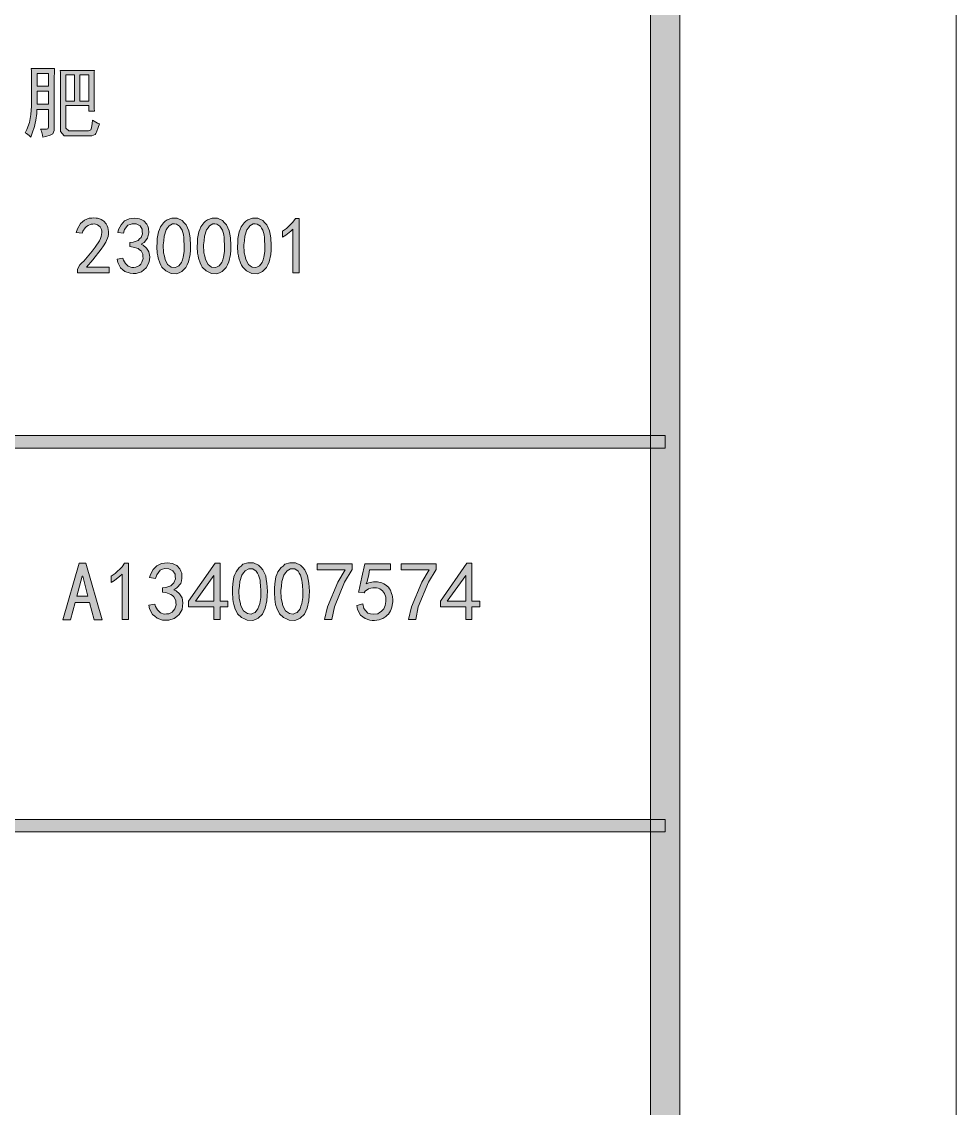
# Model space of a CAD drawing. Header units: millimetres. Extents: x 0 to 829, y 0 to 570.
# Drawn here: x 776.32 to 807.13, y 463.81 to 499.64 of the extents above; entities that cross this region are included whole.
import ezdxf

# ---------------------------------------------------------------- set-up
doc = ezdxf.new("R2010")
doc.units = ezdxf.units.MM

msp = doc.modelspace()

# ---------------------------------------------------------------- hatches: boundary and pattern name
h = msp.add_hatch(color=0)
h.dxf.hatch_style = 2
h.paths.add_polyline_path([(798.015083, 9.119306), (797.055528, 10.078861), (797.055528, 560.002972), (798.015083, 560.962528)])
h = msp.add_hatch(color=0)
h.paths.add_polyline_path([(776.943667, 496.100806), (777.010694, 496.097278), (777.113, 496.097278), (777.14475, 496.100806), (777.180028, 496.107861), (777.211778, 496.167833), (777.211778, 496.224278), (777.211778, 496.746389), (776.82725, 496.746389), (776.816667, 496.619389), (776.788444, 496.393611), (776.767278, 496.294833), (776.746111, 496.192528), (776.672028, 495.96675), (776.619111, 495.83975), (776.57325, 495.892667), (776.481528, 495.959694), (776.432139, 495.977333), (776.495639, 496.086694), (776.580306, 496.323056), (776.601472, 496.453583), (776.619111, 496.584111), (776.643806, 496.859278), (776.647333, 497.003917), (776.650861, 497.152083), (776.650861, 497.455472), (776.650861, 497.61775), (776.650861, 497.780028), (776.647333, 498.019917), (776.640278, 498.097528), (777.409333, 498.097528), (777.405806, 497.991694), (777.39875, 497.790611), (777.39875, 497.691833), (777.39875, 496.153722), (777.39875, 496.058472), (777.352889, 495.945583), (777.307028, 495.924417), (777.261167, 495.90325), (777.120056, 495.860917), (777.024806, 495.83975), (777.014222, 495.90325), (776.975417, 496.033778)])
h.paths.add_polyline_path([(777.211778, 496.922778), (777.211778, 497.349639), (776.837833, 497.349639), (776.837833, 496.922778)])
h.paths.add_polyline_path([(777.211778, 497.515444), (777.211778, 497.931722), (776.837833, 497.931722), (776.837833, 497.515444)])
h = msp.add_hatch(color=0)
h.paths.add_polyline_path([(778.721667, 498.034028), (778.714611, 497.988167), (778.711083, 497.670667), (778.711083, 497.399028), (778.711083, 497.130917), (778.714611, 496.778139), (778.721667, 496.693472), (778.534694, 496.693472), (778.534694, 496.880444), (777.783278, 496.880444), (777.783278, 496.224278), (777.783278, 496.136083), (777.882056, 496.047889), (777.980833, 496.047889), (778.471194, 496.047889), (778.527639, 496.047889), (778.598194, 496.079639), (778.612306, 496.111389), (778.622889, 496.143139), (778.647583, 496.28425), (778.658167, 496.393611), (778.711083, 496.361861), (778.823972, 496.301889), (778.887472, 496.277194), (778.848667, 496.15725), (778.792222, 495.9985), (778.771056, 495.959694), (778.749889, 495.920889), (778.640528, 495.882083), (778.552333, 495.882083), (777.846778, 495.882083), (777.726833, 495.882083), (777.606889, 496.023194), (777.606889, 496.164306), (777.606889, 497.734167), (777.606889, 497.822361), (777.603361, 497.970528), (777.596306, 498.034028)])
h.paths.add_polyline_path([(778.534694, 497.025083), (778.534694, 497.889389), (778.241889, 497.889389), (778.241889, 497.025083)])
h.paths.add_polyline_path([(778.0655, 497.025083), (778.0655, 497.889389), (777.783278, 497.889389), (777.783278, 497.025083)])
h = msp.add_hatch(color=0)
h.dxf.hatch_style = 2
h.paths.add_polyline_path([(778.157222, 491.408861), (778.16075, 491.486472), (778.234833, 491.627583), (778.301861, 491.691083), (778.368889, 491.751056), (778.54175, 491.948611), (778.644056, 492.079139), (778.749889, 492.213194), (778.883944, 492.417806), (778.915694, 492.491889), (778.947444, 492.562444), (778.968611, 492.689444), (778.961556, 492.738833), (778.9545, 492.79175), (778.905111, 492.876417), (778.862778, 492.911694), (778.820444, 492.943444), (778.725194, 492.975194), (778.672278, 492.968139), (778.615833, 492.964611), (778.513528, 492.922278), (778.464139, 492.887), (778.41475, 492.848194), (778.337139, 492.738833), (778.312444, 492.668278), (778.114889, 492.6965), (778.157222, 492.816444), (778.263056, 492.992833), (778.326556, 493.04575), (778.393583, 493.102194), (778.545278, 493.162167), (778.633472, 493.165694), (778.686389, 493.17275), (778.778111, 493.169222), (778.820444, 493.162167), (778.862778, 493.151583), (778.947444, 493.116306), (778.993306, 493.088083), (779.035639, 493.059861), (779.109722, 492.975194), (779.137944, 492.915222), (779.166167, 492.858778), (779.187333, 492.721194), (779.180278, 492.640056), (779.173222, 492.558917), (779.092083, 492.368417), (779.018, 492.255528), (778.947444, 492.146167), (778.665222, 491.793389), (778.457083, 491.5535), (779.204972, 491.5535), (779.204972, 491.366528), (778.157222, 491.366528)])
h = msp.add_hatch(color=0)
h.dxf.hatch_style = 2
h.paths.add_polyline_path([(779.466028, 491.814556), (779.653, 491.846306), (779.674167, 491.779278), (779.741194, 491.666389), (779.787056, 491.624056), (779.832917, 491.578194), (779.952861, 491.535861), (780.019889, 491.539389), (780.090444, 491.542917), (780.203333, 491.599361), (780.245667, 491.652278), (780.288, 491.708722), (780.323278, 491.832194), (780.316222, 491.90275), (780.312694, 491.973306), (780.259778, 492.082667), (780.210389, 492.121472), (780.161, 492.160278), (780.00225, 492.213194), (779.892889, 492.230833), (779.892889, 492.364889), (780.00225, 492.375472), (780.161, 492.431917), (780.210389, 492.481306), (780.259778, 492.527167), (780.302111, 492.647111), (780.298583, 492.724722), (780.291528, 492.798806), (780.2245, 492.908167), (780.161, 492.943444), (780.101028, 492.975194), (779.966972, 492.98225), (779.896417, 492.957556), (779.825861, 492.932861), (779.7165, 492.788222), (779.674167, 492.668278), (779.487194, 492.6965), (779.518944, 492.79175), (779.603611, 492.946972), (779.656528, 493.010472), (779.712972, 493.073972), (779.861139, 493.144528), (779.952861, 493.155111), (780.048111, 493.165694), (780.210389, 493.141), (780.280944, 493.10925), (780.3515, 493.073972), (780.450278, 492.971667), (780.4785, 492.901111), (780.506722, 492.830556), (780.513778, 492.678861), (780.496139, 492.594194), (780.474972, 492.509528), (780.355028, 492.364889), (780.25625, 492.304917), (780.326806, 492.273167), (780.439694, 492.177917), (780.4785, 492.114417), (780.517306, 492.054444), (780.545528, 491.888639), (780.531417, 491.789861), (780.517306, 491.687556), (780.425583, 491.525278), (780.347972, 491.461778), (780.270361, 491.398278), (780.093972, 491.338306), (779.995194, 491.341833), (779.896417, 491.345361), (779.727083, 491.405333), (779.653, 491.465306), (779.578917, 491.525278), (779.487194, 491.701667)])
h = msp.add_hatch(color=0)
h.paths.add_polyline_path([(780.785417, 492.361361), (780.788944, 492.498944), (780.831278, 492.717667), (780.863028, 492.795278), (780.898306, 492.876417), (780.993556, 493.010472), (781.057056, 493.063389), (781.117028, 493.112778), (781.27225, 493.165694), (781.363972, 493.165694), (781.452167, 493.165694), (781.610917, 493.091611), (781.677944, 493.014), (781.7485, 492.939917), (781.836694, 492.749417), (781.854333, 492.636528), (781.8755, 492.520111), (781.889611, 492.259056), (781.882556, 492.110889), (781.8755, 491.962722), (781.822583, 491.722833), (781.776722, 491.627583), (781.734389, 491.535861), (781.600333, 491.405333), (781.512139, 491.366528), (781.423944, 491.33125), (781.247556, 491.338306), (781.159361, 491.384167), (781.071167, 491.4265), (780.947694, 491.542917), (780.908889, 491.617), (780.873611, 491.691083), (780.820694, 491.842778), (780.806583, 491.923917), (780.792472, 492.005056), (780.781889, 492.223778)])
h.paths.add_polyline_path([(781.004139, 492.421333), (780.9865, 492.280222), (780.997083, 492.026222), (781.025306, 491.913333), (781.05, 491.800444), (781.134667, 491.641694), (781.194639, 491.595833), (781.254611, 491.549972), (781.378083, 491.532333), (781.441583, 491.560556), (781.501556, 491.588778), (781.593278, 491.701667), (781.6215, 491.789861), (781.649722, 491.874528), (781.677944, 492.0615), (781.677944, 492.163806), (781.677944, 492.262583), (781.670889, 492.449556), (781.663833, 492.530694), (781.656778, 492.615361), (781.610917, 492.767056), (781.568583, 492.834083), (781.529778, 492.901111), (781.427472, 492.971667), (781.363972, 492.975194), (781.296944, 492.975194), (781.184056, 492.911694), (781.134667, 492.844667), (781.085278, 492.777639), (781.01825, 492.565972)])
h = msp.add_hatch(color=0)
h.paths.add_polyline_path([(782.115389, 492.361361), (782.122444, 492.498944), (782.16125, 492.717667), (782.193, 492.795278), (782.228278, 492.876417), (782.323528, 493.010472), (782.387028, 493.063389), (782.447, 493.112778), (782.602222, 493.165694), (782.693944, 493.165694), (782.782139, 493.165694), (782.940889, 493.091611), (783.007917, 493.014), (783.078472, 492.939917), (783.166667, 492.749417), (783.187833, 492.636528), (783.205472, 492.520111), (783.219583, 492.259056), (783.212528, 492.110889), (783.205472, 491.962722), (783.152556, 491.722833), (783.106694, 491.627583), (783.064361, 491.535861), (782.930306, 491.405333), (782.842111, 491.366528), (782.753917, 491.33125), (782.577528, 491.338306), (782.489333, 491.384167), (782.401139, 491.4265), (782.277667, 491.542917), (782.238861, 491.617), (782.203583, 491.691083), (782.150667, 491.842778), (782.136556, 491.923917), (782.122444, 492.005056), (782.111861, 492.223778)])
h.paths.add_polyline_path([(782.334111, 492.421333), (782.32, 492.280222), (782.330583, 492.026222), (782.355278, 491.913333), (782.379972, 491.800444), (782.468167, 491.641694), (782.524611, 491.595833), (782.584583, 491.549972), (782.708056, 491.532333), (782.771556, 491.560556), (782.831528, 491.588778), (782.92325, 491.701667), (782.951472, 491.789861), (782.979694, 491.874528), (783.007917, 492.0615), (783.007917, 492.163806), (783.007917, 492.262583), (783.000861, 492.449556), (782.993806, 492.530694), (782.98675, 492.615361), (782.940889, 492.767056), (782.902083, 492.834083), (782.85975, 492.901111), (782.757444, 492.971667), (782.693944, 492.975194), (782.626917, 492.975194), (782.514028, 492.911694), (782.464639, 492.844667), (782.41525, 492.777639), (782.348222, 492.565972)])
h = msp.add_hatch(color=0)
h.paths.add_polyline_path([(783.445361, 492.361361), (783.452417, 492.498944), (783.491222, 492.717667), (783.522972, 492.795278), (783.55825, 492.876417), (783.6535, 493.010472), (783.717, 493.063389), (783.776972, 493.112778), (783.932194, 493.165694), (784.023917, 493.165694), (784.112111, 493.165694), (784.270861, 493.091611), (784.341417, 493.014), (784.408444, 492.939917), (784.496639, 492.749417), (784.517806, 492.636528), (784.538972, 492.520111), (784.549556, 492.259056), (784.5425, 492.110889), (784.535444, 491.962722), (784.482528, 491.722833), (784.440194, 491.627583), (784.394333, 491.535861), (784.260278, 491.405333), (784.172083, 491.366528), (784.083889, 491.33125), (783.9075, 491.338306), (783.819306, 491.384167), (783.731111, 491.4265), (783.607639, 491.542917), (783.572361, 491.617), (783.533556, 491.691083), (783.484167, 491.842778), (783.466528, 491.923917), (783.452417, 492.005056), (783.441833, 492.223778)])
h.paths.add_polyline_path([(783.664083, 492.421333), (783.649972, 492.280222), (783.660556, 492.026222), (783.68525, 491.913333), (783.709944, 491.800444), (783.798139, 491.641694), (783.858111, 491.595833), (783.918083, 491.549972), (784.038028, 491.532333), (784.101528, 491.560556), (784.1615, 491.588778), (784.253222, 491.701667), (784.281444, 491.789861), (784.309667, 491.874528), (784.341417, 492.0615), (784.341417, 492.163806), (784.341417, 492.262583), (784.330833, 492.449556), (784.323778, 492.530694), (784.316722, 492.615361), (784.270861, 492.767056), (784.232056, 492.834083), (784.19325, 492.901111), (784.087417, 492.971667), (784.023917, 492.975194), (783.956889, 492.975194), (783.844, 492.911694), (783.794611, 492.844667), (783.745222, 492.777639), (783.678194, 492.565972)])
h = msp.add_hatch(color=0)
h.dxf.hatch_style = 2
h.paths.add_polyline_path([(785.265694, 492.802333), (785.198667, 492.735306), (785.025806, 492.604778), (784.9235, 492.541278), (784.9235, 492.738833), (785.0505, 492.827028), (785.265694, 493.035167), (785.346833, 493.155111), (785.473833, 493.155111), (785.473833, 491.366528), (785.265694, 491.366528)])
h = msp.add_hatch(color=0)
h.dxf.hatch_style = 2
h.paths.add_polyline_path([(797.535306, 485.993722), (797.535306, 485.580972), (749.508139, 485.580972), (749.508139, 485.993722)])
h = msp.add_hatch(color=0)
h.paths.add_polyline_path([(778.972139, 479.922417), (778.711083, 479.922417), (778.559389, 480.493917), (778.086667, 480.493917), (777.934972, 479.922417), (777.673917, 479.922417), (778.213667, 481.792139), (778.432389, 481.792139)])
h.paths.add_polyline_path([(778.506472, 480.702056), (778.333611, 481.358222), (778.312444, 481.358222), (778.139583, 480.702056)])
h = msp.add_hatch(color=0)
h.dxf.hatch_style = 2
h.paths.add_polyline_path([(779.631833, 481.42525), (779.561278, 481.354694), (779.381361, 481.220639), (779.275528, 481.153611), (779.275528, 481.358222), (779.409583, 481.449944), (779.631833, 481.668667), (779.7165, 481.792139), (779.847028, 481.792139), (779.847028, 479.933), (779.631833, 479.933)])
h = msp.add_hatch(color=0)
h.dxf.hatch_style = 2
h.paths.add_polyline_path([(780.517306, 480.398667), (780.711333, 480.430417), (780.7325, 480.359861), (780.803056, 480.243444), (780.852444, 480.197583), (780.901833, 480.151722), (781.021778, 480.109389), (781.095861, 480.112917), (781.169944, 480.112917), (781.282833, 480.172889), (781.328694, 480.229333), (781.371028, 480.285778), (781.409833, 480.416306), (781.402778, 480.490389), (781.39925, 480.560944), (781.342806, 480.677361), (781.289889, 480.716167), (781.236972, 480.7585), (781.074694, 480.814944), (780.961806, 480.829056), (780.961806, 480.970167), (781.074694, 480.98075), (781.236972, 481.040722), (781.289889, 481.090111), (781.342806, 481.1395), (781.388667, 481.2665), (781.381611, 481.344111), (781.378083, 481.421722), (781.307528, 481.534611), (781.2405, 481.569889), (781.177, 481.605167), (781.039417, 481.612222), (780.965333, 481.587528), (780.89125, 481.559306), (780.774833, 481.407611), (780.7325, 481.284139), (780.538472, 481.315889), (780.570222, 481.414667), (780.661944, 481.576944), (780.718389, 481.640444), (780.774833, 481.703944), (780.926528, 481.781556), (781.025306, 481.792139), (781.124083, 481.802722), (781.293417, 481.778028), (781.363972, 481.74275), (781.438056, 481.707472), (781.540361, 481.601639), (781.572111, 481.527556), (781.600333, 481.453472), (781.607389, 481.294722), (781.586222, 481.210056), (781.565056, 481.121861), (781.441583, 480.970167), (781.339278, 480.906667), (781.413361, 480.874917), (781.529778, 480.776139), (781.572111, 480.712639), (781.610917, 480.645611), (781.639139, 480.476278), (781.625028, 480.370444), (781.610917, 480.264611), (781.515667, 480.095278), (781.434528, 480.031778), (781.353389, 479.96475), (781.169944, 479.904778), (781.067639, 479.904778), (780.965333, 479.908306), (780.788944, 479.975333), (780.711333, 480.035306), (780.63725, 480.098806), (780.538472, 480.278722)])
h = msp.add_hatch(color=0)
h.paths.add_polyline_path([(782.658667, 480.342222), (781.826111, 480.342222), (781.826111, 480.529194), (782.701, 481.792139), (782.863278, 481.792139), (782.863278, 480.529194), (783.120806, 480.529194), (783.120806, 480.342222), (782.863278, 480.342222), (782.863278, 479.933), (782.658667, 479.933)])
h.paths.add_polyline_path([(782.658667, 480.529194), (782.658667, 481.382917), (782.051889, 480.529194)])
h = msp.add_hatch(color=0)
h.paths.add_polyline_path([(783.2725, 480.966639), (783.279556, 481.10775), (783.318361, 481.337056), (783.353639, 481.418194), (783.388917, 481.502861), (783.487694, 481.640444), (783.554722, 481.693361), (783.618222, 481.749806), (783.776972, 481.802722), (783.872222, 481.802722), (783.967472, 481.802722), (784.133278, 481.725111), (784.203833, 481.6475), (784.274389, 481.566361), (784.366111, 481.372333), (784.387278, 481.252389), (784.408444, 481.132444), (784.422556, 480.860806), (784.411972, 480.705583), (784.404917, 480.550361), (784.352, 480.299889), (784.306139, 480.204639), (784.260278, 480.105861), (784.122694, 479.971806), (784.030972, 479.933), (783.93925, 479.894194), (783.755806, 479.904778), (783.664083, 479.950639), (783.568833, 479.9965), (783.441833, 480.116444), (783.403028, 480.194056), (783.364222, 480.268139), (783.311306, 480.426889), (783.293667, 480.511556), (783.279556, 480.596222), (783.268972, 480.822)])
h.paths.add_polyline_path([(783.501806, 481.030139), (783.484167, 480.881972), (783.49475, 480.617389), (783.522972, 480.500972), (783.547667, 480.384556), (783.639389, 480.21875), (783.699361, 480.169361), (783.762861, 480.1235), (783.889861, 480.102333), (783.953361, 480.134083), (784.020389, 480.162306), (784.112111, 480.28225), (784.143861, 480.370444), (784.172083, 480.458639), (784.203833, 480.656194), (784.203833, 480.7585), (784.203833, 480.864333), (784.19325, 481.058361), (784.186194, 481.143028), (784.179139, 481.231222), (784.12975, 481.386444), (784.090944, 481.457), (784.048611, 481.527556), (783.93925, 481.601639), (783.872222, 481.601639), (783.805194, 481.605167), (783.68525, 481.538139), (783.635861, 481.467583), (783.582944, 481.397028), (783.515917, 481.178306)])
h = msp.add_hatch(color=0)
h.paths.add_polyline_path([(784.655389, 480.966639), (784.662444, 481.10775), (784.70125, 481.337056), (784.736528, 481.418194), (784.771806, 481.502861), (784.874111, 481.640444), (784.937611, 481.693361), (785.001111, 481.749806), (785.163389, 481.802722), (785.255111, 481.802722), (785.350361, 481.802722), (785.516167, 481.725111), (785.586722, 481.6475), (785.657278, 481.566361), (785.749, 481.372333), (785.770167, 481.252389), (785.791333, 481.132444), (785.805444, 480.860806), (785.798389, 480.705583), (785.787806, 480.550361), (785.734889, 480.299889), (785.689028, 480.204639), (785.643167, 480.105861), (785.505583, 479.971806), (785.413861, 479.933), (785.322139, 479.894194), (785.138694, 479.904778), (785.046972, 479.950639), (784.95525, 479.9965), (784.824722, 480.116444), (784.785917, 480.194056), (784.747111, 480.268139), (784.694194, 480.426889), (784.680083, 480.511556), (784.662444, 480.596222), (784.651861, 480.822)])
h.paths.add_polyline_path([(784.884694, 481.030139), (784.867056, 480.881972), (784.877639, 480.617389), (784.905861, 480.500972), (784.934083, 480.384556), (785.022278, 480.21875), (785.08225, 480.169361), (785.14575, 480.1235), (785.27275, 480.102333), (785.33625, 480.134083), (785.403278, 480.162306), (785.498528, 480.28225), (785.52675, 480.370444), (785.554972, 480.458639), (785.586722, 480.656194), (785.586722, 480.7585), (785.586722, 480.864333), (785.579667, 481.058361), (785.569083, 481.143028), (785.562028, 481.231222), (785.512639, 481.386444), (785.473833, 481.457), (785.4315, 481.527556), (785.325667, 481.601639), (785.255111, 481.601639), (785.188083, 481.605167), (785.071667, 481.538139), (785.01875, 481.467583), (784.965833, 481.397028), (784.898806, 481.178306)])
h = msp.add_hatch(color=0)
h.dxf.hatch_style = 2
h.paths.add_polyline_path([(786.309917, 479.933), (786.408694, 480.342222), (786.747361, 481.160667), (786.990778, 481.566361), (786.062972, 481.566361), (786.062972, 481.760389), (787.220083, 481.760389), (787.220083, 481.576944), (786.966083, 481.164194), (786.630944, 480.342222), (786.549806, 479.933)])
h = msp.add_hatch(color=0)
h.dxf.hatch_style = 2
h.paths.add_polyline_path([(787.565806, 480.441), (787.601083, 480.296361), (787.731611, 480.134083), (787.823333, 480.116444), (787.915056, 480.102333), (788.063222, 480.119972), (788.119667, 480.15525), (788.176111, 480.190528), (788.25725, 480.28225), (788.281944, 480.338694), (788.306639, 480.395139), (788.327806, 480.522139), (788.327806, 480.592694), (788.324278, 480.66325), (788.285472, 480.783194), (788.250194, 480.829056), (788.214917, 480.878444), (788.126722, 480.941944), (788.073806, 480.959583), (788.017361, 480.977222), (787.897417, 480.977222), (787.830389, 480.959583), (787.759833, 480.941944), (787.650472, 480.867861), (787.608139, 480.807889), (787.424694, 480.829056), (787.435278, 480.864333), (787.537583, 481.326472), (787.629306, 481.760389), (788.483028, 481.760389), (788.483028, 481.566361), (787.791583, 481.566361), (787.763361, 481.418194), (787.710444, 481.185361), (787.682222, 481.100694), (787.763361, 481.1395), (787.915056, 481.174778), (787.985611, 481.17125), (788.056167, 481.167722), (788.190222, 481.135972), (788.25725, 481.104222), (788.32075, 481.076), (788.416, 480.994861), (788.444222, 480.941944), (788.475972, 480.892556), (788.518306, 480.79025), (788.532417, 480.737333), (788.546528, 480.687944), (788.557111, 480.575056), (788.553583, 480.515083), (788.550056, 480.458639), (788.525361, 480.335167), (788.504194, 480.275194), (788.483028, 480.211694), (788.419528, 480.109389), (788.373667, 480.067056), (788.331333, 480.02825), (788.2255, 479.961222), (788.165528, 479.940056), (788.102028, 479.915361), (787.957389, 479.894194), (787.87625, 479.90125), (787.795111, 479.904778), (787.643417, 479.96475), (787.569333, 480.021194), (787.49525, 480.074111), (787.396472, 480.257556), (787.36825, 480.388083)])
h = msp.add_hatch(color=0)
h.dxf.hatch_style = 2
h.paths.add_polyline_path([(789.079222, 479.933), (789.174472, 480.342222), (789.516667, 481.160667), (789.760083, 481.566361), (788.82875, 481.566361), (788.82875, 481.760389), (789.985861, 481.760389), (789.985861, 481.576944), (789.731861, 481.164194), (789.396722, 480.342222), (789.315583, 479.933)])
h = msp.add_hatch(color=0)
h.paths.add_polyline_path([(790.959528, 480.342222), (790.126972, 480.342222), (790.126972, 480.529194), (791.001861, 481.792139), (791.164139, 481.792139), (791.164139, 480.529194), (791.421667, 480.529194), (791.421667, 480.342222), (791.164139, 480.342222), (791.164139, 479.933), (790.959528, 479.933)])
h.paths.add_polyline_path([(790.959528, 480.529194), (790.959528, 481.382917), (790.35275, 480.529194)])
h = msp.add_hatch(color=0)
h.dxf.hatch_style = 2
h.paths.add_polyline_path([(797.535306, 473.336056), (797.535306, 472.923306), (749.508139, 472.923306), (749.508139, 473.336056)])

# ---------------------------------------------------------------- linework, layer by layer
at = {"color": 0, "lineweight": 0}
for points in [[(0, 0), (0, 570.081833), (807.130861, 570.081833), (807.130861, 0)], [(798.015083, 9.119306), (797.055528, 10.078861), (797.055528, 560.002972), (798.015083, 560.962528)], [(776.943667, 496.100806), (777.010694, 496.097278), (777.113, 496.097278), (777.14475, 496.100806), (777.180028, 496.107861), (777.211778, 496.167833), (777.211778, 496.224278), (777.211778, 496.746389), (776.82725, 496.746389), (776.816667, 496.619389), (776.788444, 496.393611), (776.767278, 496.294833), (776.746111, 496.192528), (776.672028, 495.96675), (776.619111, 495.83975), (776.57325, 495.892667), (776.481528, 495.959694), (776.432139, 495.977333), (776.495639, 496.086694), (776.580306, 496.323056), (776.601472, 496.453583), (776.619111, 496.584111), (776.643806, 496.859278), (776.647333, 497.003917), (776.650861, 497.152083), (776.650861, 497.455472), (776.650861, 497.61775), (776.650861, 497.780028), (776.647333, 498.019917), (776.640278, 498.097528), (777.409333, 498.097528), (777.405806, 497.991694), (777.39875, 497.790611), (777.39875, 497.691833), (777.39875, 496.153722), (777.39875, 496.058472), (777.352889, 495.945583), (777.307028, 495.924417), (777.261167, 495.90325), (777.120056, 495.860917), (777.024806, 495.83975), (777.014222, 495.90325), (776.975417, 496.033778)], [(777.211778, 497.515444), (777.211778, 497.931722), (776.837833, 497.931722), (776.837833, 497.515444)], [(778.721667, 498.034028), (778.714611, 497.988167), (778.711083, 497.670667), (778.711083, 497.399028), (778.711083, 497.130917), (778.714611, 496.778139), (778.721667, 496.693472), (778.534694, 496.693472), (778.534694, 496.880444), (777.783278, 496.880444), (777.783278, 496.224278), (777.783278, 496.136083), (777.882056, 496.047889), (777.980833, 496.047889), (778.471194, 496.047889), (778.527639, 496.047889), (778.598194, 496.079639), (778.612306, 496.111389), (778.622889, 496.143139), (778.647583, 496.28425), (778.658167, 496.393611), (778.711083, 496.361861), (778.823972, 496.301889), (778.887472, 496.277194), (778.848667, 496.15725), (778.792222, 495.9985), (778.771056, 495.959694), (778.749889, 495.920889), (778.640528, 495.882083), (778.552333, 495.882083), (777.846778, 495.882083), (777.726833, 495.882083), (777.606889, 496.023194), (777.606889, 496.164306), (777.606889, 497.734167), (777.606889, 497.822361), (777.603361, 497.970528), (777.596306, 498.034028)], [(778.0655, 497.025083), (778.0655, 497.889389), (777.783278, 497.889389), (777.783278, 497.025083)], [(778.534694, 497.025083), (778.534694, 497.889389), (778.241889, 497.889389), (778.241889, 497.025083)], [(777.211778, 496.922778), (777.211778, 497.349639), (776.837833, 497.349639), (776.837833, 496.922778)], [(778.157222, 491.408861), (778.16075, 491.486472), (778.234833, 491.627583), (778.301861, 491.691083), (778.368889, 491.751056), (778.54175, 491.948611), (778.644056, 492.079139), (778.749889, 492.213194), (778.883944, 492.417806), (778.915694, 492.491889), (778.947444, 492.562444), (778.968611, 492.689444), (778.961556, 492.738833), (778.9545, 492.79175), (778.905111, 492.876417), (778.862778, 492.911694), (778.820444, 492.943444), (778.725194, 492.975194), (778.672278, 492.968139), (778.615833, 492.964611), (778.513528, 492.922278), (778.464139, 492.887), (778.41475, 492.848194), (778.337139, 492.738833), (778.312444, 492.668278), (778.114889, 492.6965), (778.157222, 492.816444), (778.263056, 492.992833), (778.326556, 493.04575), (778.393583, 493.102194), (778.545278, 493.162167), (778.633472, 493.165694), (778.686389, 493.17275), (778.778111, 493.169222), (778.820444, 493.162167), (778.862778, 493.151583), (778.947444, 493.116306), (778.993306, 493.088083), (779.035639, 493.059861), (779.109722, 492.975194), (779.137944, 492.915222), (779.166167, 492.858778), (779.187333, 492.721194), (779.180278, 492.640056), (779.173222, 492.558917), (779.092083, 492.368417), (779.018, 492.255528), (778.947444, 492.146167), (778.665222, 491.793389), (778.457083, 491.5535), (779.204972, 491.5535), (779.204972, 491.366528), (778.157222, 491.366528)], [(779.466028, 491.814556), (779.653, 491.846306), (779.674167, 491.779278), (779.741194, 491.666389), (779.787056, 491.624056), (779.832917, 491.578194), (779.952861, 491.535861), (780.019889, 491.539389), (780.090444, 491.542917), (780.203333, 491.599361), (780.245667, 491.652278), (780.288, 491.708722), (780.323278, 491.832194), (780.316222, 491.90275), (780.312694, 491.973306), (780.259778, 492.082667), (780.210389, 492.121472), (780.161, 492.160278), (780.00225, 492.213194), (779.892889, 492.230833), (779.892889, 492.364889), (780.00225, 492.375472), (780.161, 492.431917), (780.210389, 492.481306), (780.259778, 492.527167), (780.302111, 492.647111), (780.298583, 492.724722), (780.291528, 492.798806), (780.2245, 492.908167), (780.161, 492.943444), (780.101028, 492.975194), (779.966972, 492.98225), (779.896417, 492.957556), (779.825861, 492.932861), (779.7165, 492.788222), (779.674167, 492.668278), (779.487194, 492.6965), (779.518944, 492.79175), (779.603611, 492.946972), (779.656528, 493.010472), (779.712972, 493.073972), (779.861139, 493.144528), (779.952861, 493.155111), (780.048111, 493.165694), (780.210389, 493.141), (780.280944, 493.10925), (780.3515, 493.073972), (780.450278, 492.971667), (780.4785, 492.901111), (780.506722, 492.830556), (780.513778, 492.678861), (780.496139, 492.594194), (780.474972, 492.509528), (780.355028, 492.364889), (780.25625, 492.304917), (780.326806, 492.273167), (780.439694, 492.177917), (780.4785, 492.114417), (780.517306, 492.054444), (780.545528, 491.888639), (780.531417, 491.789861), (780.517306, 491.687556), (780.425583, 491.525278), (780.347972, 491.461778), (780.270361, 491.398278), (780.093972, 491.338306), (779.995194, 491.341833), (779.896417, 491.345361), (779.727083, 491.405333), (779.653, 491.465306), (779.578917, 491.525278), (779.487194, 491.701667)], [(780.785417, 492.361361), (780.788944, 492.498944), (780.831278, 492.717667), (780.863028, 492.795278), (780.898306, 492.876417), (780.993556, 493.010472), (781.057056, 493.063389), (781.117028, 493.112778), (781.27225, 493.165694), (781.363972, 493.165694), (781.452167, 493.165694), (781.610917, 493.091611), (781.677944, 493.014), (781.7485, 492.939917), (781.836694, 492.749417), (781.854333, 492.636528), (781.8755, 492.520111), (781.889611, 492.259056), (781.882556, 492.110889), (781.8755, 491.962722), (781.822583, 491.722833), (781.776722, 491.627583), (781.734389, 491.535861), (781.600333, 491.405333), (781.512139, 491.366528), (781.423944, 491.33125), (781.247556, 491.338306), (781.159361, 491.384167), (781.071167, 491.4265), (780.947694, 491.542917), (780.908889, 491.617), (780.873611, 491.691083), (780.820694, 491.842778), (780.806583, 491.923917), (780.792472, 492.005056), (780.781889, 492.223778)], [(782.115389, 492.361361), (782.122444, 492.498944), (782.16125, 492.717667), (782.193, 492.795278), (782.228278, 492.876417), (782.323528, 493.010472), (782.387028, 493.063389), (782.447, 493.112778), (782.602222, 493.165694), (782.693944, 493.165694), (782.782139, 493.165694), (782.940889, 493.091611), (783.007917, 493.014), (783.078472, 492.939917), (783.166667, 492.749417), (783.187833, 492.636528), (783.205472, 492.520111), (783.219583, 492.259056), (783.212528, 492.110889), (783.205472, 491.962722), (783.152556, 491.722833), (783.106694, 491.627583), (783.064361, 491.535861), (782.930306, 491.405333), (782.842111, 491.366528), (782.753917, 491.33125), (782.577528, 491.338306), (782.489333, 491.384167), (782.401139, 491.4265), (782.277667, 491.542917), (782.238861, 491.617), (782.203583, 491.691083), (782.150667, 491.842778), (782.136556, 491.923917), (782.122444, 492.005056), (782.111861, 492.223778)], [(783.445361, 492.361361), (783.452417, 492.498944), (783.491222, 492.717667), (783.522972, 492.795278), (783.55825, 492.876417), (783.6535, 493.010472), (783.717, 493.063389), (783.776972, 493.112778), (783.932194, 493.165694), (784.023917, 493.165694), (784.112111, 493.165694), (784.270861, 493.091611), (784.341417, 493.014), (784.408444, 492.939917), (784.496639, 492.749417), (784.517806, 492.636528), (784.538972, 492.520111), (784.549556, 492.259056), (784.5425, 492.110889), (784.535444, 491.962722), (784.482528, 491.722833), (784.440194, 491.627583), (784.394333, 491.535861), (784.260278, 491.405333), (784.172083, 491.366528), (784.083889, 491.33125), (783.9075, 491.338306), (783.819306, 491.384167), (783.731111, 491.4265), (783.607639, 491.542917), (783.572361, 491.617), (783.533556, 491.691083), (783.484167, 491.842778), (783.466528, 491.923917), (783.452417, 492.005056), (783.441833, 492.223778)], [(785.265694, 492.802333), (785.198667, 492.735306), (785.025806, 492.604778), (784.9235, 492.541278), (784.9235, 492.738833), (785.0505, 492.827028), (785.265694, 493.035167), (785.346833, 493.155111), (785.473833, 493.155111), (785.473833, 491.366528), (785.265694, 491.366528)], [(781.004139, 492.421333), (780.9865, 492.280222), (780.997083, 492.026222), (781.025306, 491.913333), (781.05, 491.800444), (781.134667, 491.641694), (781.194639, 491.595833), (781.254611, 491.549972), (781.378083, 491.532333), (781.441583, 491.560556), (781.501556, 491.588778), (781.593278, 491.701667), (781.6215, 491.789861), (781.649722, 491.874528), (781.677944, 492.0615), (781.677944, 492.163806), (781.677944, 492.262583), (781.670889, 492.449556), (781.663833, 492.530694), (781.656778, 492.615361), (781.610917, 492.767056), (781.568583, 492.834083), (781.529778, 492.901111), (781.427472, 492.971667), (781.363972, 492.975194), (781.296944, 492.975194), (781.184056, 492.911694), (781.134667, 492.844667), (781.085278, 492.777639), (781.01825, 492.565972)], [(782.334111, 492.421333), (782.32, 492.280222), (782.330583, 492.026222), (782.355278, 491.913333), (782.379972, 491.800444), (782.468167, 491.641694), (782.524611, 491.595833), (782.584583, 491.549972), (782.708056, 491.532333), (782.771556, 491.560556), (782.831528, 491.588778), (782.92325, 491.701667), (782.951472, 491.789861), (782.979694, 491.874528), (783.007917, 492.0615), (783.007917, 492.163806), (783.007917, 492.262583), (783.000861, 492.449556), (782.993806, 492.530694), (782.98675, 492.615361), (782.940889, 492.767056), (782.902083, 492.834083), (782.85975, 492.901111), (782.757444, 492.971667), (782.693944, 492.975194), (782.626917, 492.975194), (782.514028, 492.911694), (782.464639, 492.844667), (782.41525, 492.777639), (782.348222, 492.565972)], [(783.664083, 492.421333), (783.649972, 492.280222), (783.660556, 492.026222), (783.68525, 491.913333), (783.709944, 491.800444), (783.798139, 491.641694), (783.858111, 491.595833), (783.918083, 491.549972), (784.038028, 491.532333), (784.101528, 491.560556), (784.1615, 491.588778), (784.253222, 491.701667), (784.281444, 491.789861), (784.309667, 491.874528), (784.341417, 492.0615), (784.341417, 492.163806), (784.341417, 492.262583), (784.330833, 492.449556), (784.323778, 492.530694), (784.316722, 492.615361), (784.270861, 492.767056), (784.232056, 492.834083), (784.19325, 492.901111), (784.087417, 492.971667), (784.023917, 492.975194), (783.956889, 492.975194), (783.844, 492.911694), (783.794611, 492.844667), (783.745222, 492.777639), (783.678194, 492.565972)], [(797.535306, 485.993722), (797.535306, 485.580972), (749.508139, 485.580972), (749.508139, 485.993722)], [(778.972139, 479.922417), (778.711083, 479.922417), (778.559389, 480.493917), (778.086667, 480.493917), (777.934972, 479.922417), (777.673917, 479.922417), (778.213667, 481.792139), (778.432389, 481.792139)], [(779.631833, 481.42525), (779.561278, 481.354694), (779.381361, 481.220639), (779.275528, 481.153611), (779.275528, 481.358222), (779.409583, 481.449944), (779.631833, 481.668667), (779.7165, 481.792139), (779.847028, 481.792139), (779.847028, 479.933), (779.631833, 479.933)], [(780.517306, 480.398667), (780.711333, 480.430417), (780.7325, 480.359861), (780.803056, 480.243444), (780.852444, 480.197583), (780.901833, 480.151722), (781.021778, 480.109389), (781.095861, 480.112917), (781.169944, 480.112917), (781.282833, 480.172889), (781.328694, 480.229333), (781.371028, 480.285778), (781.409833, 480.416306), (781.402778, 480.490389), (781.39925, 480.560944), (781.342806, 480.677361), (781.289889, 480.716167), (781.236972, 480.7585), (781.074694, 480.814944), (780.961806, 480.829056), (780.961806, 480.970167), (781.074694, 480.98075), (781.236972, 481.040722), (781.289889, 481.090111), (781.342806, 481.1395), (781.388667, 481.2665), (781.381611, 481.344111), (781.378083, 481.421722), (781.307528, 481.534611), (781.2405, 481.569889), (781.177, 481.605167), (781.039417, 481.612222), (780.965333, 481.587528), (780.89125, 481.559306), (780.774833, 481.407611), (780.7325, 481.284139), (780.538472, 481.315889), (780.570222, 481.414667), (780.661944, 481.576944), (780.718389, 481.640444), (780.774833, 481.703944), (780.926528, 481.781556), (781.025306, 481.792139), (781.124083, 481.802722), (781.293417, 481.778028), (781.363972, 481.74275), (781.438056, 481.707472), (781.540361, 481.601639), (781.572111, 481.527556), (781.600333, 481.453472), (781.607389, 481.294722), (781.586222, 481.210056), (781.565056, 481.121861), (781.441583, 480.970167), (781.339278, 480.906667), (781.413361, 480.874917), (781.529778, 480.776139), (781.572111, 480.712639), (781.610917, 480.645611), (781.639139, 480.476278), (781.625028, 480.370444), (781.610917, 480.264611), (781.515667, 480.095278), (781.434528, 480.031778), (781.353389, 479.96475), (781.169944, 479.904778), (781.067639, 479.904778), (780.965333, 479.908306), (780.788944, 479.975333), (780.711333, 480.035306), (780.63725, 480.098806), (780.538472, 480.278722)], [(782.658667, 480.342222), (781.826111, 480.342222), (781.826111, 480.529194), (782.701, 481.792139), (782.863278, 481.792139), (782.863278, 480.529194), (783.120806, 480.529194), (783.120806, 480.342222), (782.863278, 480.342222), (782.863278, 479.933), (782.658667, 479.933)], [(783.2725, 480.966639), (783.279556, 481.10775), (783.318361, 481.337056), (783.353639, 481.418194), (783.388917, 481.502861), (783.487694, 481.640444), (783.554722, 481.693361), (783.618222, 481.749806), (783.776972, 481.802722), (783.872222, 481.802722), (783.967472, 481.802722), (784.133278, 481.725111), (784.203833, 481.6475), (784.274389, 481.566361), (784.366111, 481.372333), (784.387278, 481.252389), (784.408444, 481.132444), (784.422556, 480.860806), (784.411972, 480.705583), (784.404917, 480.550361), (784.352, 480.299889), (784.306139, 480.204639), (784.260278, 480.105861), (784.122694, 479.971806), (784.030972, 479.933), (783.93925, 479.894194), (783.755806, 479.904778), (783.664083, 479.950639), (783.568833, 479.9965), (783.441833, 480.116444), (783.403028, 480.194056), (783.364222, 480.268139), (783.311306, 480.426889), (783.293667, 480.511556), (783.279556, 480.596222), (783.268972, 480.822)], [(783.501806, 481.030139), (783.484167, 480.881972), (783.49475, 480.617389), (783.522972, 480.500972), (783.547667, 480.384556), (783.639389, 480.21875), (783.699361, 480.169361), (783.762861, 480.1235), (783.889861, 480.102333), (783.953361, 480.134083), (784.020389, 480.162306), (784.112111, 480.28225), (784.143861, 480.370444), (784.172083, 480.458639), (784.203833, 480.656194), (784.203833, 480.7585), (784.203833, 480.864333), (784.19325, 481.058361), (784.186194, 481.143028), (784.179139, 481.231222), (784.12975, 481.386444), (784.090944, 481.457), (784.048611, 481.527556), (783.93925, 481.601639), (783.872222, 481.601639), (783.805194, 481.605167), (783.68525, 481.538139), (783.635861, 481.467583), (783.582944, 481.397028), (783.515917, 481.178306)], [(784.655389, 480.966639), (784.662444, 481.10775), (784.70125, 481.337056), (784.736528, 481.418194), (784.771806, 481.502861), (784.874111, 481.640444), (784.937611, 481.693361), (785.001111, 481.749806), (785.163389, 481.802722), (785.255111, 481.802722), (785.350361, 481.802722), (785.516167, 481.725111), (785.586722, 481.6475), (785.657278, 481.566361), (785.749, 481.372333), (785.770167, 481.252389), (785.791333, 481.132444), (785.805444, 480.860806), (785.798389, 480.705583), (785.787806, 480.550361), (785.734889, 480.299889), (785.689028, 480.204639), (785.643167, 480.105861), (785.505583, 479.971806), (785.413861, 479.933), (785.322139, 479.894194), (785.138694, 479.904778), (785.046972, 479.950639), (784.95525, 479.9965), (784.824722, 480.116444), (784.785917, 480.194056), (784.747111, 480.268139), (784.694194, 480.426889), (784.680083, 480.511556), (784.662444, 480.596222), (784.651861, 480.822)], [(784.884694, 481.030139), (784.867056, 480.881972), (784.877639, 480.617389), (784.905861, 480.500972), (784.934083, 480.384556), (785.022278, 480.21875), (785.08225, 480.169361), (785.14575, 480.1235), (785.27275, 480.102333), (785.33625, 480.134083), (785.403278, 480.162306), (785.498528, 480.28225), (785.52675, 480.370444), (785.554972, 480.458639), (785.586722, 480.656194), (785.586722, 480.7585), (785.586722, 480.864333), (785.579667, 481.058361), (785.569083, 481.143028), (785.562028, 481.231222), (785.512639, 481.386444), (785.473833, 481.457), (785.4315, 481.527556), (785.325667, 481.601639), (785.255111, 481.601639), (785.188083, 481.605167), (785.071667, 481.538139), (785.01875, 481.467583), (784.965833, 481.397028), (784.898806, 481.178306)], [(786.309917, 479.933), (786.408694, 480.342222), (786.747361, 481.160667), (786.990778, 481.566361), (786.062972, 481.566361), (786.062972, 481.760389), (787.220083, 481.760389), (787.220083, 481.576944), (786.966083, 481.164194), (786.630944, 480.342222), (786.549806, 479.933)], [(787.565806, 480.441), (787.601083, 480.296361), (787.731611, 480.134083), (787.823333, 480.116444), (787.915056, 480.102333), (788.063222, 480.119972), (788.119667, 480.15525), (788.176111, 480.190528), (788.25725, 480.28225), (788.281944, 480.338694), (788.306639, 480.395139), (788.327806, 480.522139), (788.327806, 480.592694), (788.324278, 480.66325), (788.285472, 480.783194), (788.250194, 480.829056), (788.214917, 480.878444), (788.126722, 480.941944), (788.073806, 480.959583), (788.017361, 480.977222), (787.897417, 480.977222), (787.830389, 480.959583), (787.759833, 480.941944), (787.650472, 480.867861), (787.608139, 480.807889), (787.424694, 480.829056), (787.435278, 480.864333), (787.537583, 481.326472), (787.629306, 481.760389), (788.483028, 481.760389), (788.483028, 481.566361), (787.791583, 481.566361), (787.763361, 481.418194), (787.710444, 481.185361), (787.682222, 481.100694), (787.763361, 481.1395), (787.915056, 481.174778), (787.985611, 481.17125), (788.056167, 481.167722), (788.190222, 481.135972), (788.25725, 481.104222), (788.32075, 481.076), (788.416, 480.994861), (788.444222, 480.941944), (788.475972, 480.892556), (788.518306, 480.79025), (788.532417, 480.737333), (788.546528, 480.687944), (788.557111, 480.575056), (788.553583, 480.515083), (788.550056, 480.458639), (788.525361, 480.335167), (788.504194, 480.275194), (788.483028, 480.211694), (788.419528, 480.109389), (788.373667, 480.067056), (788.331333, 480.02825), (788.2255, 479.961222), (788.165528, 479.940056), (788.102028, 479.915361), (787.957389, 479.894194), (787.87625, 479.90125), (787.795111, 479.904778), (787.643417, 479.96475), (787.569333, 480.021194), (787.49525, 480.074111), (787.396472, 480.257556), (787.36825, 480.388083)], [(789.079222, 479.933), (789.174472, 480.342222), (789.516667, 481.160667), (789.760083, 481.566361), (788.82875, 481.566361), (788.82875, 481.760389), (789.985861, 481.760389), (789.985861, 481.576944), (789.731861, 481.164194), (789.396722, 480.342222), (789.315583, 479.933)], [(790.959528, 480.342222), (790.126972, 480.342222), (790.126972, 480.529194), (791.001861, 481.792139), (791.164139, 481.792139), (791.164139, 480.529194), (791.421667, 480.529194), (791.421667, 480.342222), (791.164139, 480.342222), (791.164139, 479.933), (790.959528, 479.933)], [(778.506472, 480.702056), (778.333611, 481.358222), (778.312444, 481.358222), (778.139583, 480.702056)], [(782.658667, 480.529194), (782.658667, 481.382917), (782.051889, 480.529194)], [(790.959528, 480.529194), (790.959528, 481.382917), (790.35275, 480.529194)], [(797.535306, 473.336056), (797.535306, 472.923306), (749.508139, 472.923306), (749.508139, 473.336056)]]:
    msp.add_lwpolyline(points, close=True, dxfattribs=at)

doc.saveas('drawing.dxf')
